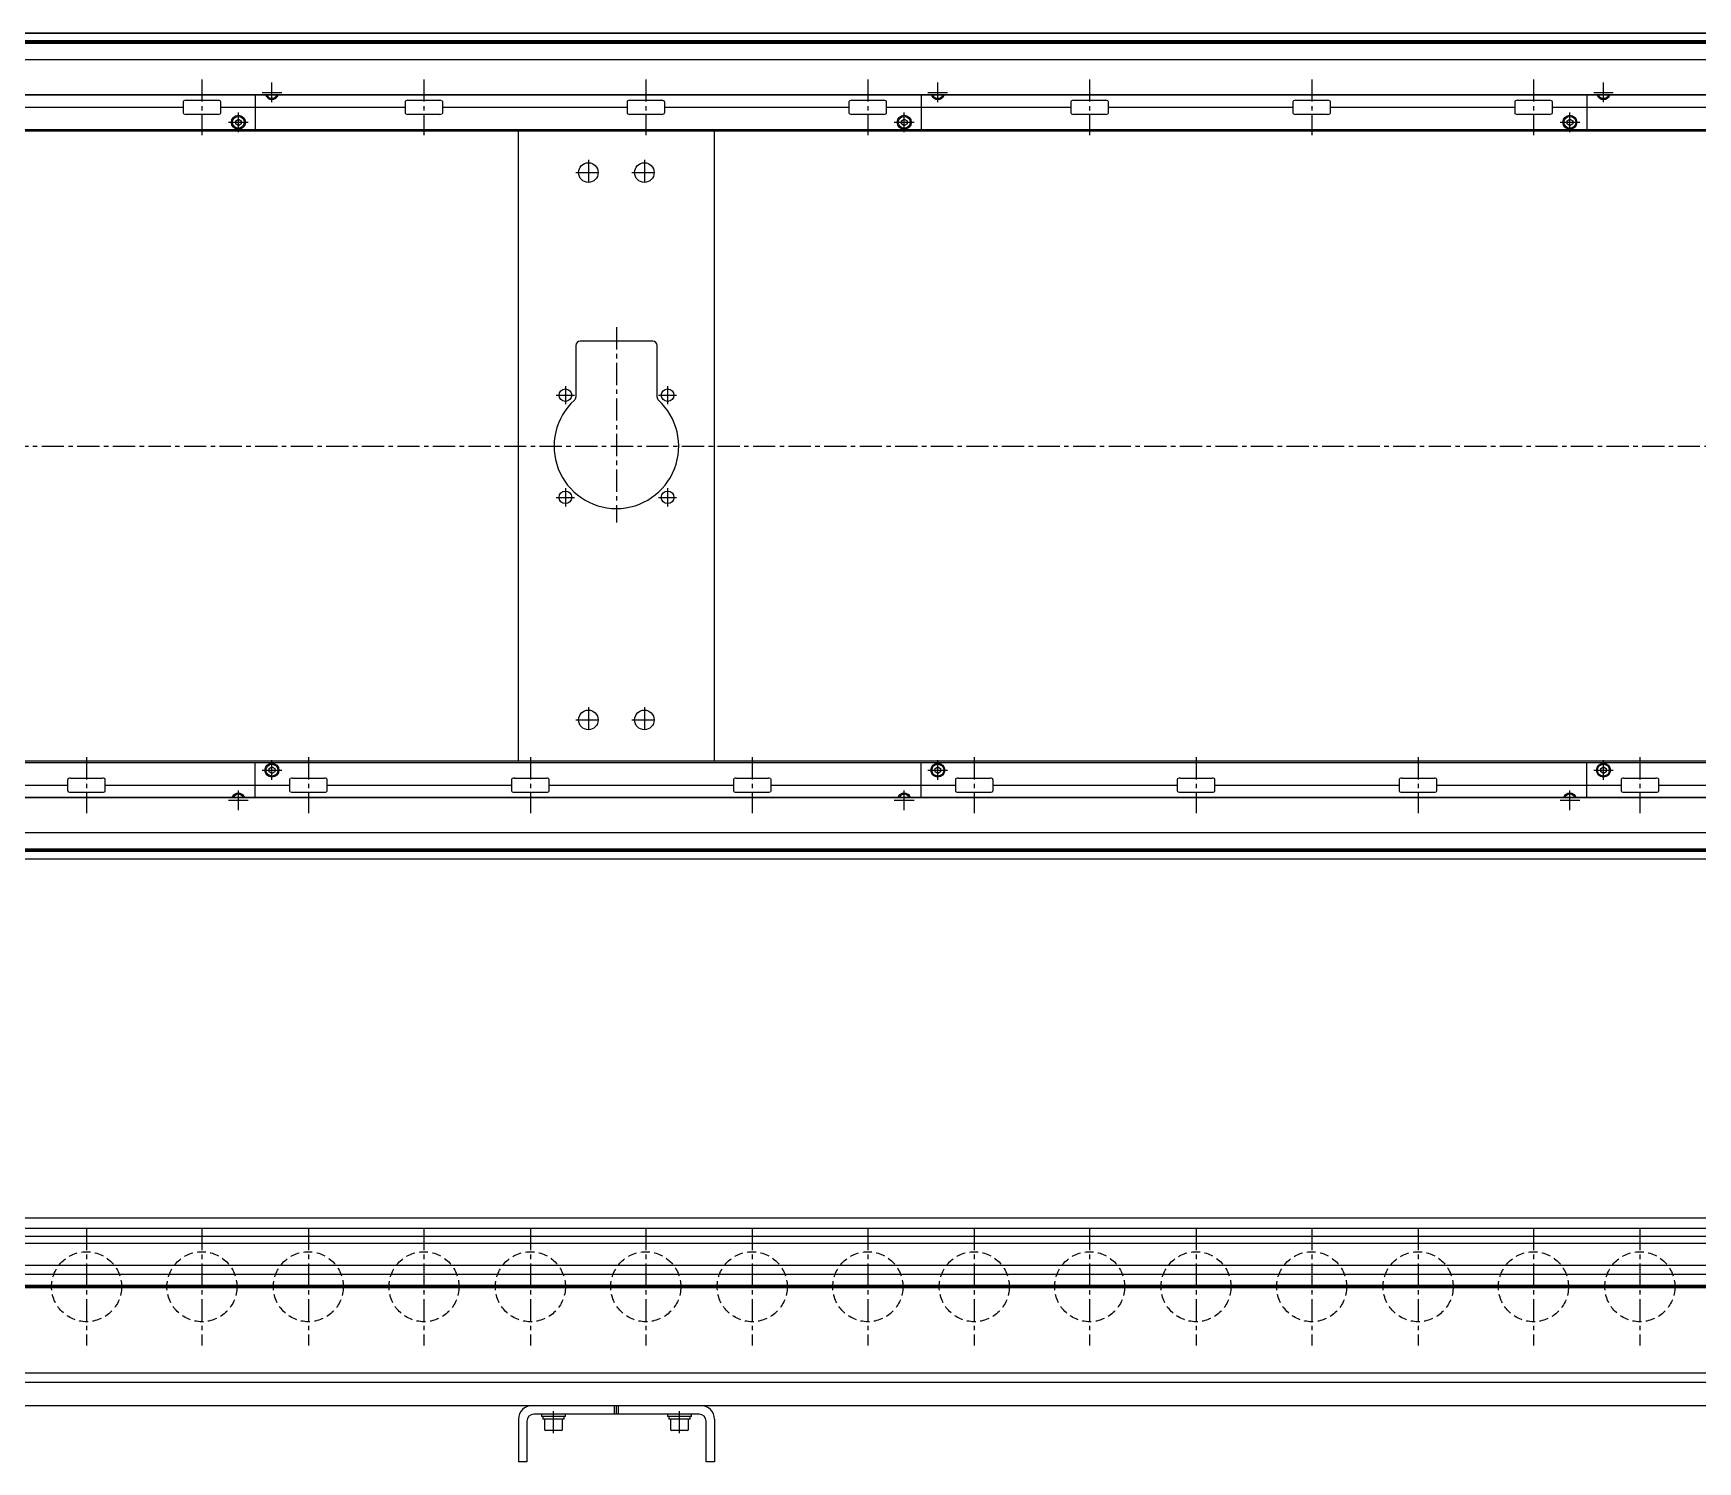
# Model space of a CAD drawing. Extents: x -10 to 4867, y -8 to 1101.
# Drawn here: x 1243 to 2432, y 28 to 1048 of the extents above; entities that cross this region are included whole.
import ezdxf

# ---------------------------------------------------------------- set-up
doc = ezdxf.new("R2010")
doc.units = 0
doc.header["$LTSCALE"] = 0.5
doc.linetypes.add('CENTER', pattern=[50.8, 31.75, -6.35, 6.35, -6.35])
doc.linetypes.add('DASHED', pattern=[19.05, 12.7, -6.35])
for name, color, linetype in [('MSM_CENTER', 1, 'CENTER'), ('MSM_CONTINUOUS', 7, 'CONTINUOUS'), ('MSM_DASHED', 4, 'DASHED')]:
    doc.layers.add(name, color=color, linetype=linetype)

msp = doc.modelspace()

# ---------------------------------------------------------------- linework, layer by layer
at = {"layer": 'MSM_CENTER'}
for p, q in [((1363.2, 1015.5), (1363.2, 975.5)), ((1413.2, 999.2), (1413.2, 1013.3)), ((1521.8, 1015.5), (1521.8, 975.5)), ((1680.2, 1015.5), (1680.2, 975.5)), ((1838.8, 1015.5), (1838.8, 975.5)), ((1888.8, 999.2), (1888.8, 1013.3)), ((1997.2, 1015.5), (1997.2, 975.5)), ((2155.8, 1015.5), (2155.8, 975.5)), ((2314.2, 1015.5), (2314.2, 975.5)), ((2364.2, 999.2), (2364.2, 1013.3)), ((1406.2, 1006.2), (1420.2, 1006.2)), ((1881.7, 1006.2), (1895.8, 1006.2)), ((2357.2, 1006.2), (2371.2, 1006.2)), ((1389.2, 977.7), (1389.2, 991.8)), ((1864.8, 977.7), (1864.8, 991.8)), ((2340.2, 977.7), (2340.2, 991.8)), ((1382.2, 984.8), (1396.2, 984.8)), ((1857.7, 984.8), (1871.8, 984.8)), ((2333.2, 984.8), (2347.2, 984.8)), ((1639.2, 957.9), (1639.2, 939.9)), ((1679.2, 957.9), (1679.2, 939.9)), ((1630.2, 948.9), (1648.3, 948.9)), ((1670.2, 948.9), (1688.3, 948.9)), ((1659.2, 838.4), (1659.2, 698.9)), ((1616.2, 789.9), (1629.2, 789.9)), ((1622.8, 796.4), (1622.8, 783.4)), ((1689.2, 789.9), (1702.2, 789.9)), ((1695.8, 796.4), (1695.8, 783.4)), ((359.8, 753.4), (4109.9, 753.4)), ((1616.2, 716.9), (1629.2, 716.9)), ((1622.8, 723.4), (1622.8, 710.4)), ((1689.2, 716.9), (1702.2, 716.9)), ((1695.8, 723.4), (1695.8, 710.4)), ((1639.2, 566.9), (1639.2, 548.9)), ((1679.2, 566.9), (1679.2, 548.9)), ((1630.2, 557.9), (1648.3, 557.9)), ((1670.2, 557.9), (1688.3, 557.9)), ((1280.8, 531.3), (1280.8, 491.3)), ((1413.2, 515), (1413.2, 529.1)), ((1439.2, 531.3), (1439.2, 491.3)), ((1597.8, 531.3), (1597.8, 491.3)), ((1756.2, 531.3), (1756.2, 491.3)), ((1888.8, 515), (1888.8, 529.1)), ((1914.8, 531.3), (1914.8, 491.3)), ((2073.2, 531.3), (2073.2, 491.3)), ((2231.8, 531.3), (2231.8, 491.3)), ((2364.2, 515), (2364.2, 529.1)), ((2390.2, 531.3), (2390.2, 491.3)), ((1406.2, 522), (1420.2, 522)), ((1881.7, 522), (1895.8, 522)), ((2357.2, 522), (2371.2, 522)), ((1382.2, 500.5), (1396.2, 500.5)), ((1389.2, 493.5), (1389.2, 507.6)), ((1857.7, 500.5), (1871.8, 500.5)), ((1864.8, 493.5), (1864.8, 507.6)), ((2333.2, 500.5), (2347.2, 500.5)), ((2340.2, 493.5), (2340.2, 507.6)), ((1280.8, 195), (1280.8, 111)), ((1363.2, 195), (1363.2, 111)), ((1439.2, 195), (1439.2, 111)), ((1521.8, 195), (1521.8, 111)), ((1597.8, 195), (1597.8, 111)), ((1680.2, 195), (1680.2, 111)), ((1756.2, 195), (1756.2, 111)), ((1838.8, 195), (1838.8, 111)), ((1914.8, 195), (1914.8, 111)), ((1997.2, 195), (1997.2, 111)), ((2073.2, 195), (2073.2, 111)), ((2155.8, 195), (2155.8, 111)), ((2231.8, 195), (2231.8, 111)), ((2314.2, 195), (2314.2, 111)), ((2390.2, 195), (2390.2, 111)), ((367.2, 153), (4100.3, 153)), ((1614.3, 48.4), (1614.3, 64)), ((1704.3, 48.4), (1704.3, 64))]:
    msp.add_line(p, q, dxfattribs=at)
at = {"layer": 'MSM_CONTINUOUS'}
for p, q in [((4099.9, 1048.4), (370.7, 1048.4)), ((4098.2, 1048.3), (372.3, 1048.3)), ((4073.6, 1042.9), (396.9, 1042.9)), ((4073.6, 1041.2), (396.9, 1041.2)), ((4073.5, 1042), (397, 1042)), ((4098.2, 1029.5), (372.3, 1029.5)), ((4098.2, 1004.1), (372.3, 1004.1)), ((4098.2, 1004.5), (422.2, 1004.5)), ((1349.8, 999.5), (1349.8, 991.5)), ((1374.7, 1000.5), (1351.8, 1000.5)), ((1376.7, 991.5), (1376.7, 999.5)), ((1401.2, 1004.1), (1401.2, 979.4)), ((1413.2, 1003.9), (1412.9, 1004.1)), ((1413.6, 1004.1), (1413.2, 1003.9)), ((1508.3, 999.5), (1508.3, 991.5)), ((1533.2, 1000.5), (1510.3, 1000.5)), ((1535.2, 991.5), (1535.2, 999.5)), ((1666.8, 999.5), (1666.8, 991.5)), ((1691.7, 1000.5), (1668.8, 1000.5)), ((1693.7, 991.5), (1693.7, 999.5)), ((1825.3, 999.5), (1825.3, 991.5)), ((1850.2, 1000.5), (1827.3, 1000.5)), ((1852.2, 991.5), (1852.2, 999.5)), ((1876.8, 1004.1), (1876.8, 979.4)), ((1888.8, 1003.9), (1888.4, 1004.1)), ((1889.1, 1004.1), (1888.8, 1003.9)), ((1983.8, 999.5), (1983.8, 991.5)), ((2008.7, 1000.5), (1985.8, 1000.5)), ((2010.7, 991.5), (2010.7, 999.5)), ((2142.3, 999.5), (2142.3, 991.5)), ((2167.2, 1000.5), (2144.3, 1000.5)), ((2169.2, 991.5), (2169.2, 999.5)), ((2300.8, 999.5), (2300.8, 991.5)), ((2325.7, 1000.5), (2302.8, 1000.5)), ((2327.7, 991.5), (2327.7, 999.5)), ((2352.2, 1004.1), (2352.2, 979.4)), ((2364.2, 1003.9), (2363.9, 1004.1)), ((2364.6, 1004.1), (2364.2, 1003.9)), ((1349.8, 995.5), (1218.2, 995.5)), ((1374.7, 990.5), (1351.8, 990.5)), ((1508.3, 995.5), (1376.7, 995.5)), ((1387.3, 985.9), (1389.2, 987.1)), ((1389.2, 987.1), (1391.3, 985.9)), ((1533.2, 990.5), (1510.3, 990.5)), ((1666.8, 995.5), (1535.2, 995.5)), ((1691.7, 990.5), (1668.8, 990.5)), ((1825.3, 995.5), (1693.7, 995.5)), ((1850.2, 990.5), (1827.3, 990.5)), ((1983.8, 995.5), (1852.2, 995.5)), ((1862.8, 985.9), (1864.8, 987.1)), ((1864.8, 987.1), (1866.8, 985.9)), ((2008.7, 990.5), (1985.8, 990.5)), ((2142.3, 995.5), (2010.7, 995.5)), ((2167.2, 990.5), (2144.3, 990.5)), ((2300.8, 995.5), (2169.2, 995.5)), ((2325.7, 990.5), (2302.8, 990.5)), ((2459.3, 995.5), (2327.7, 995.5)), ((2338.3, 985.9), (2340.2, 987.1)), ((2340.2, 987.1), (2342.3, 985.9)), ((4095.8, 979.4), (450.2, 979.4)), ((4099.9, 978.4), (450.2, 978.4)), ((1387.3, 983.6), (1387.3, 985.9)), ((1389.2, 982.4), (1387.3, 983.6)), ((1391.3, 983.6), (1389.2, 982.4)), ((1391.3, 985.9), (1391.3, 983.6)), ((1589.3, 528.4), (1589.3, 978.4)), ((1729.3, 528.4), (1729.3, 978.4)), ((1862.8, 983.6), (1862.8, 985.9)), ((1864.8, 982.4), (1862.8, 983.6)), ((1866.8, 983.6), (1864.8, 982.4)), ((1866.8, 985.9), (1866.8, 983.6)), ((2338.3, 983.6), (2338.3, 985.9)), ((2340.2, 982.4), (2338.3, 983.6)), ((2342.3, 983.6), (2340.2, 982.4)), ((2342.3, 985.9), (2342.3, 983.6)), ((1630.2, 825.4), (1630.2, 788.5)), ((1685.3, 828.4), (1633.3, 828.4)), ((1688.3, 788.5), (1688.3, 825.4)), ((4099.9, 528.4), (450.2, 528.4)), ((450.2, 527.4), (4095.8, 527.4)), ((1401.2, 502.6), (1401.2, 527.4)), ((1411.2, 523.2), (1413.2, 524.4)), ((1411.2, 520.9), (1411.2, 523.2)), ((1413.2, 524.4), (1415.2, 523.2)), ((1415.2, 523.2), (1415.2, 520.9)), ((1876.8, 502.6), (1876.8, 527.4)), ((1886.8, 523.2), (1888.8, 524.4)), ((1886.8, 520.9), (1886.8, 523.2)), ((1888.8, 524.4), (1890.8, 523.2)), ((1890.8, 523.2), (1890.8, 520.9)), ((2352.2, 502.6), (2352.2, 527.4)), ((2362.2, 523.2), (2364.2, 524.4)), ((2362.2, 520.9), (2362.2, 523.2)), ((2364.2, 524.4), (2366.2, 523.2)), ((2366.2, 523.2), (2366.2, 520.9)), ((1135.7, 511.3), (1267.3, 511.3)), ((1267.3, 515.3), (1267.3, 507.3)), ((1269.3, 516.3), (1292.2, 516.3)), ((1294.2, 507.3), (1294.2, 515.3)), ((1294.2, 511.3), (1425.8, 511.3)), ((1413.2, 519.7), (1411.2, 520.9)), ((1415.2, 520.9), (1413.2, 519.7)), ((1425.8, 515.3), (1425.8, 507.3)), ((1427.8, 516.3), (1450.7, 516.3)), ((1452.7, 507.3), (1452.7, 515.3)), ((1452.7, 511.3), (1584.3, 511.3)), ((1584.3, 515.3), (1584.3, 507.3)), ((1586.3, 516.3), (1609.2, 516.3)), ((1611.2, 507.3), (1611.2, 515.3)), ((1611.2, 511.3), (1742.8, 511.3)), ((1742.8, 515.3), (1742.8, 507.3)), ((1744.8, 516.3), (1767.7, 516.3)), ((1769.7, 507.3), (1769.7, 515.3)), ((1769.7, 511.3), (1901.3, 511.3)), ((1888.8, 519.7), (1886.8, 520.9)), ((1890.8, 520.9), (1888.8, 519.7)), ((1901.3, 515.3), (1901.3, 507.3)), ((1903.3, 516.3), (1926.2, 516.3)), ((1928.2, 507.3), (1928.2, 515.3)), ((1928.2, 511.3), (2059.8, 511.3)), ((2059.8, 515.3), (2059.8, 507.3)), ((2061.8, 516.3), (2084.7, 516.3)), ((2086.7, 507.3), (2086.7, 515.3)), ((2086.7, 511.3), (2218.3, 511.3)), ((2218.3, 515.3), (2218.3, 507.3)), ((2220.3, 516.3), (2243.2, 516.3)), ((2245.2, 507.3), (2245.2, 515.3)), ((2245.2, 511.3), (2376.8, 511.3)), ((2364.2, 519.7), (2362.2, 520.9)), ((2366.2, 520.9), (2364.2, 519.7)), ((2376.8, 515.3), (2376.8, 507.3)), ((2378.8, 516.3), (2401.7, 516.3)), ((2403.7, 507.3), (2403.7, 515.3)), ((2403.7, 511.3), (2535.3, 511.3)), ((4098.2, 502.6), (372.3, 502.6)), ((4098.2, 502.2), (422.2, 502.2)), ((1269.3, 506.3), (1292.2, 506.3)), ((1388.9, 502.6), (1389.2, 502.9)), ((1389.2, 502.9), (1389.6, 502.6)), ((1427.8, 506.3), (1450.7, 506.3)), ((1586.3, 506.3), (1609.2, 506.3)), ((1744.8, 506.3), (1767.7, 506.3)), ((1864.4, 502.6), (1864.8, 502.9)), ((1864.8, 502.9), (1865.1, 502.6)), ((1903.3, 506.3), (1926.2, 506.3)), ((2061.8, 506.3), (2084.7, 506.3)), ((2220.3, 506.3), (2243.2, 506.3)), ((2339.9, 502.6), (2340.2, 502.9)), ((2340.2, 502.9), (2340.6, 502.6)), ((2378.8, 506.3), (2401.7, 506.3)), ((4098.2, 477.2), (372.3, 477.2)), ((4073.6, 465.6), (396.9, 465.6)), ((4073.6, 463.9), (396.9, 463.9)), ((4073.5, 464.7), (397, 464.7)), ((4099.9, 458.4), (370.7, 458.4)), ((4098.2, 458.4), (372.3, 458.4)), ((4098.2, 202), (372.3, 202)), ((4098.2, 194.6), (674.4, 194.6)), ((3982.2, 189), (676.7, 189)), ((3982.2, 184), (678.6, 184)), ((3882.2, 168.2), (667.3, 168.2)), ((3882.2, 161.7), (682.2, 161.7)), ((3882.2, 153.9), (682.2, 153.9)), ((3882.2, 153), (682.2, 153)), ((3882.2, 152.1), (682.2, 152.1)), ((3882.2, 84.7), (679.8, 84.7)), ((3882.2, 91.2), (682.2, 91.2)), ((4099.9, 68), (472.3, 68)), ((1718.3, 62), (1600.3, 62)), ((1605.8, 62), (1605.8, 60.4)), ((1622.8, 60.4), (1605.8, 60.4)), ((1606.6, 60.4), (1606.6, 58.4)), ((1622, 58.4), (1622, 60.4)), ((1622.8, 60.4), (1622.8, 62)), ((1657.8, 62), (1657.8, 68)), ((1659.2, 62), (1659.2, 68)), ((1660.8, 62), (1660.8, 68)), ((1695.8, 62), (1695.8, 60.4)), ((1712.8, 60.4), (1695.8, 60.4)), ((1696.6, 60.4), (1696.6, 58.4)), ((1712, 58.4), (1712, 60.4)), ((1712.8, 60.4), (1712.8, 62)), ((1589.3, 58.5), (1589.3, 28)), ((1595.3, 57), (1595.3, 28)), ((1622, 58.4), (1606.6, 58.4)), ((1607.8, 58.4), (1607.8, 51.2)), ((1619.9, 50.4), (1608.6, 50.4)), ((1620.8, 51.2), (1620.8, 58.4)), ((1712, 58.4), (1696.6, 58.4)), ((1697.8, 58.4), (1697.8, 51.2)), ((1709.9, 50.4), (1698.6, 50.4)), ((1710.8, 51.2), (1710.8, 58.4)), ((1723.3, 28), (1723.3, 57)), ((1729.3, 58.5), (1729.3, 28)), ((1595.3, 28), (1589.3, 28)), ((1729.3, 28), (1723.3, 28))]:
    msp.add_line(p, q, dxfattribs=at)
for centre, radius in [((1389.2, 984.8), 5), ((1389.2, 984.8), 4.25), ((1864.8, 984.8), 5), ((1864.8, 984.8), 4.25), ((2340.2, 984.8), 5), ((2340.2, 984.8), 4.25), ((1639.2, 948.9), 7), ((1679.2, 948.9), 7), ((1622.8, 789.9), 4.5), ((1695.8, 789.9), 4.5), ((1622.8, 716.9), 4.5), ((1695.8, 716.9), 4.5), ((1639.2, 557.9), 7), ((1679.2, 557.9), 7), ((1413.2, 522), 5), ((1413.2, 522), 4.25), ((1888.8, 522), 5), ((1888.8, 522), 4.25), ((2364.2, 522), 5), ((2364.2, 522), 4.25)]:
    msp.add_circle(centre, radius, dxfattribs=at)
for centre, radius, start, end in [((1350.7, 999.4), 0.882, 115.5328, 172.1027), ((1351.8, 997.1), 3.41, 89.6687, 115.2454), ((1374.7, 997.1), 3.41, 64.7546, 90.3313), ((1375.8, 999.4), 0.882, 7.8973, 64.4672), ((1413.2, 1006.2), 5, 204.8346, 335.1654), ((1413.2, 1006.2), 4.25, 209.6116, 330.3884), ((1509.2, 999.4), 0.882, 115.5328, 172.1027), ((1510.3, 997.1), 3.41, 89.6687, 115.2454), ((1533.2, 997.1), 3.41, 64.7546, 90.3313), ((1534.3, 999.4), 0.882, 7.8973, 64.4672), ((1667.7, 999.4), 0.882, 115.5328, 172.1027), ((1668.8, 997.1), 3.41, 89.6687, 115.2454), ((1691.7, 997.1), 3.41, 64.7546, 90.3313), ((1692.8, 999.4), 0.882, 7.8973, 64.4672), ((1826.2, 999.4), 0.882, 115.5328, 172.1027), ((1827.3, 997.1), 3.41, 89.6687, 115.2454), ((1850.2, 997.1), 3.41, 64.7546, 90.3313), ((1851.3, 999.4), 0.882, 7.8973, 64.4672), ((1888.8, 1006.2), 5, 204.8346, 335.1654), ((1888.8, 1006.2), 4.25, 209.6116, 330.3884), ((1984.7, 999.4), 0.882, 115.5328, 172.1027), ((1985.8, 997.1), 3.41, 89.6687, 115.2454), ((2008.7, 997.1), 3.41, 64.7546, 90.3313), ((2009.8, 999.4), 0.882, 7.8973, 64.4672), ((2143.2, 999.4), 0.882, 115.5328, 172.1027), ((2144.3, 997.1), 3.41, 89.6687, 115.2454), ((2167.2, 997.1), 3.41, 64.7546, 90.3313), ((2168.3, 999.4), 0.882, 7.8973, 64.4672), ((2301.7, 999.4), 0.882, 115.5328, 172.1027), ((2302.8, 997.1), 3.41, 89.6687, 115.2454), ((2325.7, 997.1), 3.41, 64.7546, 90.3313), ((2326.8, 999.4), 0.882, 7.8973, 64.4672), ((2364.2, 1006.2), 5, 204.8346, 335.1654), ((2364.2, 1006.2), 4.25, 209.6116, 330.3884), ((1350.7, 991.6), 0.882, 187.8973, 244.4672), ((1351.8, 993.9), 3.41, 244.7546, 270.3313), ((1374.7, 993.9), 3.41, 269.6687, 295.2454), ((1375.8, 991.6), 0.882, 295.5328, 352.1027), ((1509.2, 991.6), 0.882, 187.8973, 244.4672), ((1510.3, 993.9), 3.41, 244.7546, 270.3313), ((1533.2, 993.9), 3.41, 269.6687, 295.2454), ((1534.3, 991.6), 0.882, 295.5328, 352.1027), ((1667.7, 991.6), 0.882, 187.8973, 244.4672), ((1668.8, 993.9), 3.41, 244.7546, 270.3313), ((1691.7, 993.9), 3.41, 269.6687, 295.2454), ((1692.8, 991.6), 0.882, 295.5328, 352.1027), ((1826.2, 991.6), 0.882, 187.8973, 244.4672), ((1827.3, 993.9), 3.41, 244.7546, 270.3313), ((1850.2, 993.9), 3.41, 269.6687, 295.2454), ((1851.3, 991.6), 0.882, 295.5328, 352.1027), ((1984.7, 991.6), 0.882, 187.8973, 244.4672), ((1985.8, 993.9), 3.41, 244.7546, 270.3313), ((2008.7, 993.9), 3.41, 269.6687, 295.2454), ((2009.8, 991.6), 0.882, 295.5328, 352.1027), ((2143.2, 991.6), 0.882, 187.8973, 244.4672), ((2144.3, 993.9), 3.41, 244.7546, 270.3313), ((2167.2, 993.9), 3.41, 269.6687, 295.2454), ((2168.3, 991.6), 0.882, 295.5328, 352.1027), ((2301.7, 991.6), 0.882, 187.8973, 244.4672), ((2302.8, 993.9), 3.41, 244.7546, 270.3313), ((2325.7, 993.9), 3.41, 269.6687, 295.2454), ((2326.8, 991.6), 0.882, 295.5328, 352.1027), ((1633.3, 825.4), 3, 90, 180), ((1685.3, 825.4), 3, 0, 90), ((1659.2, 753.4), 44.5, 132.3521, 47.6479), ((1627.2, 788.5), 3, 312.3521, 360), ((1691.3, 788.5), 3, 180, 227.6479), ((1268.2, 515.2), 0.882, 115.5328, 172.1027), ((1269.3, 512.9), 3.41, 89.6687, 115.2454), ((1292.2, 512.9), 3.41, 64.7546, 90.3313), ((1293.3, 515.2), 0.882, 7.8973, 64.4672), ((1426.7, 515.2), 0.882, 115.5328, 172.1027), ((1427.8, 512.9), 3.41, 89.6687, 115.2454), ((1450.7, 512.9), 3.41, 64.7546, 90.3313), ((1451.8, 515.2), 0.882, 7.8973, 64.4672), ((1585.2, 515.2), 0.882, 115.5328, 172.1027), ((1586.3, 512.9), 3.41, 89.6687, 115.2454), ((1609.2, 512.9), 3.41, 64.7546, 90.3313), ((1610.3, 515.2), 0.882, 7.8973, 64.4672), ((1743.7, 515.2), 0.882, 115.5328, 172.1027), ((1744.8, 512.9), 3.41, 89.6687, 115.2454), ((1767.7, 512.9), 3.41, 64.7546, 90.3313), ((1768.8, 515.2), 0.882, 7.8973, 64.4672), ((1902.2, 515.2), 0.882, 115.5328, 172.1027), ((1903.3, 512.9), 3.41, 89.6687, 115.2454), ((1926.2, 512.9), 3.41, 64.7546, 90.3313), ((1927.3, 515.2), 0.882, 7.8973, 64.4672), ((2060.7, 515.2), 0.882, 115.5328, 172.1027), ((2061.8, 512.9), 3.41, 89.6687, 115.2454), ((2084.7, 512.9), 3.41, 64.7546, 90.3313), ((2085.8, 515.2), 0.882, 7.8973, 64.4672), ((2219.2, 515.2), 0.882, 115.5328, 172.1027), ((2220.3, 512.9), 3.41, 89.6687, 115.2454), ((2243.2, 512.9), 3.41, 64.7546, 90.3313), ((2244.3, 515.2), 0.882, 7.8973, 64.4672), ((2377.7, 515.2), 0.882, 115.5328, 172.1027), ((2378.8, 512.9), 3.41, 89.6687, 115.2454), ((2401.7, 512.9), 3.41, 64.7546, 90.3313), ((2402.8, 515.2), 0.882, 7.8973, 64.4672), ((1268.2, 507.4), 0.882, 187.8973, 244.4672), ((1269.3, 509.7), 3.41, 244.7546, 270.3313), ((1292.2, 509.7), 3.41, 269.6687, 295.2454), ((1293.3, 507.4), 0.882, 295.5328, 352.1027), ((1389.2, 500.5), 5, 24.8346, 155.1654), ((1389.2, 500.5), 4.25, 29.6116, 150.3884), ((1426.7, 507.4), 0.882, 187.8973, 244.4672), ((1427.8, 509.7), 3.41, 244.7546, 270.3313), ((1450.7, 509.7), 3.41, 269.6687, 295.2454), ((1451.8, 507.4), 0.882, 295.5328, 352.1027), ((1585.2, 507.4), 0.882, 187.8973, 244.4672), ((1586.3, 509.7), 3.41, 244.7546, 270.3313), ((1609.2, 509.7), 3.41, 269.6687, 295.2454), ((1610.3, 507.4), 0.882, 295.5328, 352.1027), ((1743.7, 507.4), 0.882, 187.8973, 244.4672), ((1744.8, 509.7), 3.41, 244.7546, 270.3313), ((1767.7, 509.7), 3.41, 269.6687, 295.2454), ((1768.8, 507.4), 0.882, 295.5328, 352.1027), ((1864.8, 500.5), 5, 24.8346, 155.1654), ((1864.8, 500.5), 4.25, 29.6116, 150.3884), ((1902.2, 507.4), 0.882, 187.8973, 244.4672), ((1903.3, 509.7), 3.41, 244.7546, 270.3313), ((1926.2, 509.7), 3.41, 269.6687, 295.2454), ((1927.3, 507.4), 0.882, 295.5328, 352.1027), ((2060.7, 507.4), 0.882, 187.8973, 244.4672), ((2061.8, 509.7), 3.41, 244.7546, 270.3313), ((2084.7, 509.7), 3.41, 269.6687, 295.2454), ((2085.8, 507.4), 0.882, 295.5328, 352.1027), ((2219.2, 507.4), 0.882, 187.8973, 244.4672), ((2220.3, 509.7), 3.41, 244.7546, 270.3313), ((2243.2, 509.7), 3.41, 269.6687, 295.2454), ((2244.3, 507.4), 0.882, 295.5328, 352.1027), ((2340.2, 500.5), 5, 24.8346, 155.1654), ((2340.2, 500.5), 4.25, 29.6116, 150.3884), ((2377.7, 507.4), 0.882, 187.8973, 244.4672), ((2378.8, 509.7), 3.41, 244.7546, 270.3313), ((2401.7, 509.7), 3.41, 269.6687, 295.2454), ((2402.8, 507.4), 0.882, 295.5328, 352.1027), ((1598.8, 58.5), 9.5, 90, 180), ((1600.3, 57), 5, 90, 180), ((1718.3, 57), 5, 0, 90), ((1719.8, 58.5), 9.5, 0, 90), ((1608.6, 51.2), 0.8, 180, 270), ((1619.9, 51.2), 0.8, 270, 0), ((1698.6, 51.2), 0.8, 180, 270), ((1709.9, 51.2), 0.8, 270, 0)]:
    msp.add_arc(centre, radius, start, end, dxfattribs=at)
at = {"layer": 'MSM_DASHED'}
for centre in [(1280.8, 153), (1363.2, 153), (1439.2, 153), (1521.8, 153), (1597.8, 153), (1680.2, 153), (1756.2, 153), (1838.8, 153), (1914.8, 153), (1997.2, 153), (2073.2, 153), (2155.8, 153), (2231.8, 153), (2314.2, 153), (2390.2, 153)]:
    msp.add_circle(centre, 25, dxfattribs=at)

doc.saveas('drawing.dxf')
